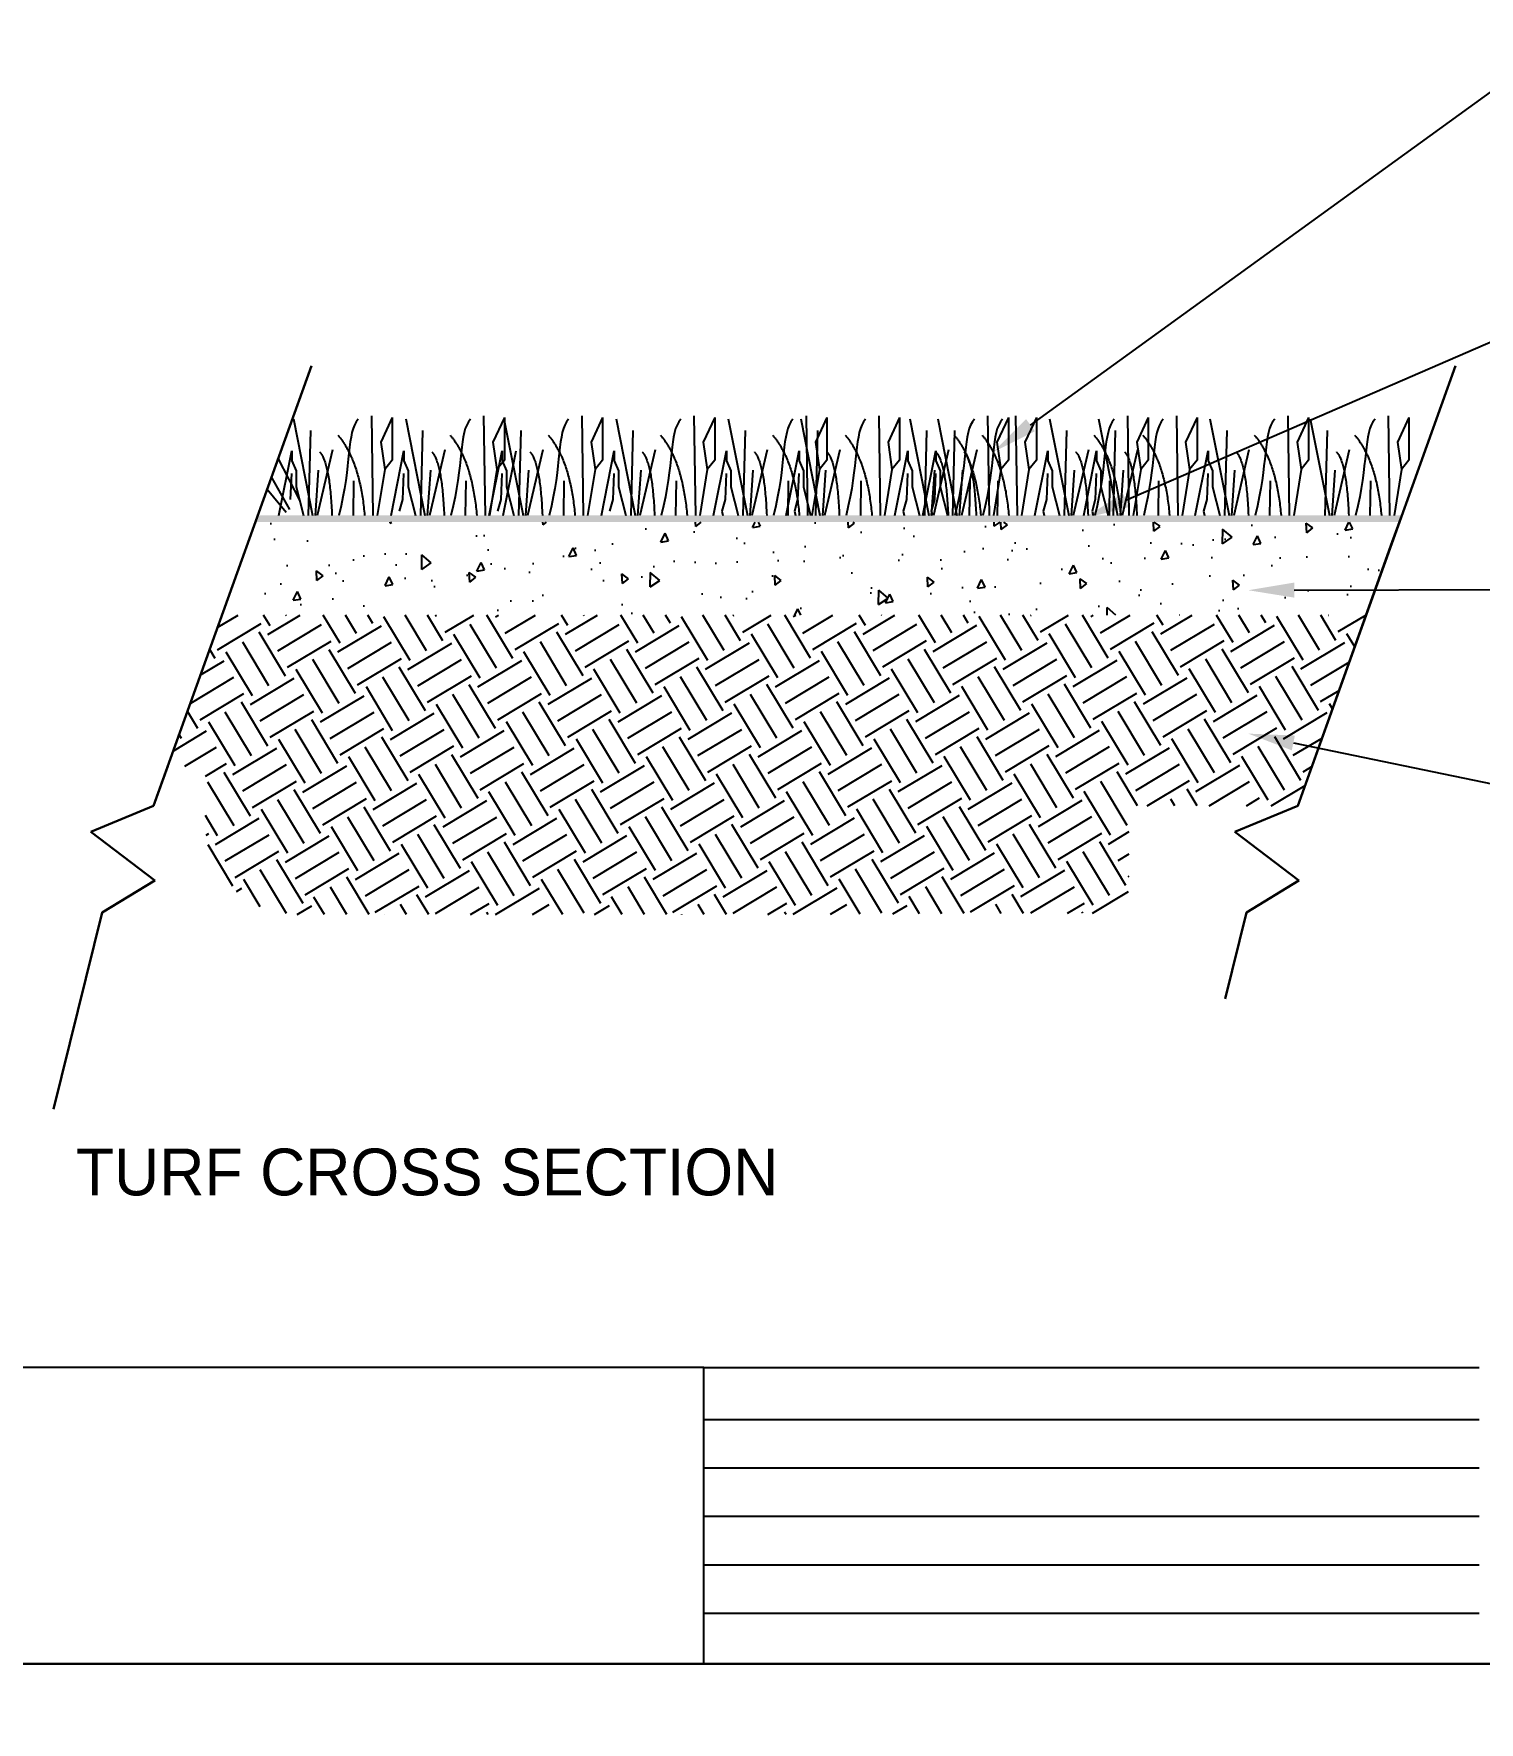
# Model space of a CAD drawing. Header units: inches. Extents: x 42.5 to 68.1, y -21.9 to 0.7.
# Drawn here: x 47.43 to 53.02, y -11.88 to -5.35 of the extents above; entities that cross this region are included whole.
import ezdxf
from ezdxf import colors
from ezdxf.entities.mleader import LeaderData, LeaderLine
from ezdxf.math import Vec2, Vec3

# ---------------------------------------------------------------- set-up
doc = ezdxf.new("R2010")
doc.units = ezdxf.units.IN
doc.header["$LTSCALE"] = 0.25
doc.header["$MEASUREMENT"] = 0
doc.layers.add('detail', color=7, linetype='Continuous')
doc.styles.add('Annotative', font='arial.ttf')
doc.styles.get("Standard").update_dxf_attribs({"font": 'bgothl.ttf'})

msp = doc.modelspace()

# ---------------------------------------------------------------- hatches: boundary and pattern name
at = {"linetype": 'Continuous', "true_color": 0x009a00}
h = msp.add_hatch(color=94, dxfattribs=at)
h.dxf.hatch_style = 1
edge = h.paths.add_edge_path()
edge.add_line((53.772, -10.6263), (56.7865, -10.6263))
edge.add_arc((56.2995, -10.6067), 0.4875, 357.70041, 360.09689)
edge.add_arc((55.8502, -10.6087), 0.9367, 0.17136, 1.42498)
edge.add_arc((55.2792, -37696.9462), 37686.3608, 89.99770817, 90.00229183)
edge.add_line((53.7717, -10.5854), (53.7715, -10.5958))
edge.add_arc((54.4623, -10.6089), 0.6909, 178.91506, 179.74585)
edge.add_arc((54.0583, -10.6078), 0.2868, 179.61175, 183.68849)
edge = h.paths.add_edge_path()
edge.add_line((53.772, -10.9499), (56.7864, -10.9499))
edge.add_arc((56.4656, -10.9318), 0.3214, 356.78408, 360.43122)
edge.add_arc((56.0961, -10.9332), 0.6908, 0.31555, 1.15)
edge.add_line((56.7868, -10.9194), (56.7866, -10.909))
edge.add_line((56.7866, -10.909), (53.7717, -10.909))
edge.add_line((53.7717, -10.909), (53.7715, -10.9194))
edge.add_arc((54.4633, -10.9323), 0.6918, 178.92749, 179.76561)
edge.add_arc((54.0495, -10.9315), 0.2781, 179.59387, 183.7886)
edge = h.paths.add_edge_path()
edge.add_line((53.5344, -11.0973), (53.6714, -11.0973))
edge.add_arc((51.7609, -11.1019), 1.9105, 0.13994, 0.79929)
edge.add_line((53.6713, -11.0753), (53.6712, -11.056))
edge.add_arc((56.0441, -11.0514), 2.3729, 179.5592, 180.11039, ccw=False)
edge.add_arc((51.6411, -11.0176), 2.0303, 359.55992, 360.20507)
edge.add_arc((70.8135, -10.934), 17.1424, 179.99994, 180.25525, ccw=False)
edge.add_arc((19.8669, -10.9337), 33.8042, 359.99966, 360.12892)
edge.add_line((53.6711, -10.8577), (53.671, -10.8191))
edge.add_arc((39.2544, -10.8215), 14.4166, 0.00952, 0.16285)
edge.add_arc((51.7644, -10.7733), 1.9066, 359.78408, 360.38844)
edge.add_arc((54.4354, -10.7584), 0.7645, 179.45356, 180.14936, ccw=False)
edge.add_arc((53.5716, -10.7501), 0.0994, 359.41669, 364.70667)
edge.add_arc((53.6671, -10.7422), 0.00354, 3.82005, 13.44078)
edge.add_arc((53.6696, -10.7416), 0.000968, 14.0293, 25.03766)
edge.add_arc((53.6702, -10.7413), 0.00032, 24.09646, 46.65448)
edge.add_arc((53.6703, -10.7412), 0.000126, 46.9373, 88.10939)
edge.add_arc((53.6703, -10.7412), 0.000166, 91.41588, 124.82383)
edge.add_arc((53.6705, -10.7415), 0.00047, 123.93736, 140.1561)
edge.add_arc((53.6711, -10.742), 0.00122, 139.53617, 147.89032)
edge.add_arc((53.6751, -10.7443), 0.00589, 149.88936, 160.92036)
edge.add_arc((53.6923, -10.7507), 0.0242, 159.86767, 163.70956)
edge.add_arc((53.7593, -10.7594), 0.0915, 170.25792, 173.30175)
edge.add_arc((54.5369, -10.8494), 0.8744, 173.38505, 174.26625)
edge.add_arc((53.2871, -10.7238), 0.3817, 352.01975, 354.24299, ccw=False)
edge.add_arc((53.5419, -10.7592), 0.1245, 348.84268, 351.86772, ccw=False)
edge.add_arc((53.6172, -10.7743), 0.0477, 342.73045, 349.12872, ccw=False)
edge.add_arc((53.6456, -10.783), 0.018, 335.85381, 342.40483, ccw=False)
edge.add_arc((53.6551, -10.7873), 0.00751, 324.06569, 336.2776, ccw=False)
edge.add_arc((54.0777, -10.7271), 0.4215, 187.70797, 188.81927, ccw=False)
edge.add_arc((53.7933, -10.7658), 0.1345, 184.11442, 187.62293, ccw=False)
edge.add_arc((53.7971, -10.7654), 0.1383, 176.16388, 184.17057, ccw=False)
edge.add_arc((53.8155, -10.7667), 0.1567, 172.6539, 176.12484, ccw=False)
edge.add_arc((53.8682, -10.7736), 0.2099, 169.95091, 172.63521, ccw=False)
edge.add_arc((53.86, -10.7706), 0.2013, 167.40564, 170.38095, ccw=False)
edge.add_arc((53.7464, -10.7454), 0.0849, 160.75348, 167.32671, ccw=False)
edge.add_arc((53.7364, -10.7422), 0.0744, 152.54209, 160.48972, ccw=False)
edge.add_arc((53.7655, -10.7577), 0.1073, 145.82675, 152.39174, ccw=False)
edge.add_arc((53.6309, -10.6665), 0.0552, 325.99723, 329.39439)
edge.add_arc((53.662, -10.6847), 0.0192, 329.07952, 335.64405)
edge.add_arc((53.6758, -10.6909), 0.004, 334.04251, 351.97561)
edge.add_arc((53.6791, -10.6914), 0.00072, 353.16167, 380.26184)
edge.add_arc((53.6795, -10.6912), 0.000307, 21.81825, 68.9122)
edge.add_arc((53.6794, -10.6915), 0.000581, 71.56287, 101.572)
edge.add_arc((53.6796, -10.6928), 0.00184, 100.27575, 113.8664)
edge.add_arc((53.6817, -10.6973), 0.00683, 114.43201, 125.52451)
edge.add_arc((53.6957, -10.7168), 0.0308, 125.62459, 133.51683)
edge.add_arc((53.7342, -10.7579), 0.0871, 133.25603, 141.34764)
edge.add_arc((53.7216, -10.7482), 0.0713, 141.08314, 146.33029)
edge.add_arc((53.6931, -10.7295), 0.0372, 146.01326, 154.93749)
edge.add_arc((53.8808, -10.8121), 0.2422, 156.04465, 160.77249)
edge.add_arc((53.9571, -10.8399), 0.3234, 160.58185, 164.22853)
edge.add_arc((53.7544, -10.7825), 0.1128, 164.28545, 169.49618)
edge.add_arc((53.7088, -10.7738), 0.0664, 169.66295, 174.1255)
edge.add_arc((53.6842, -10.7714), 0.0416, 174.02748, 180.72917)
edge.add_arc((53.5532, -10.7726), 0.0894, -1.36523, 0.44688, ccw=False)
edge.add_arc((53.6135, -10.7742), 0.029, 353.04607, 358.98356, ccw=False)
edge.add_arc((53.6347, -10.7768), 0.00768, 344.21474, 352.92523, ccw=False)
edge.add_arc((53.6396, -10.7782), 0.0026, 334.1188, 343.77819, ccw=False)
edge.add_arc((53.641, -10.7789), 0.000981, 315.4856, 334.86757, ccw=False)
edge.add_arc((53.6415, -10.7793), 0.000384, 277.88707, 315.83543, ccw=False)
edge.add_arc((53.6415, -10.7793), 0.000421, 237.10435, 274.24001, ccw=False)
edge.add_arc((53.6419, -10.7786), 0.00123, 218.97396, 237.71546, ccw=False)
edge.add_arc((53.6438, -10.777), 0.00364, 210.36324, 219.76318, ccw=False)
edge.add_arc((53.6451, -10.7762), 0.00522, 187.60134, 211.04034, ccw=False)
edge.add_arc((53.6491, -10.7757), 0.00927, 174.20729, 187.14398, ccw=False)
edge.add_line((53.6399, -10.7748), (53.6401, -10.7726))
edge.add_arc((53.6272, -10.771), 0.013, 352.6718, 362.01088)
edge.add_arc((54.126, -10.7479), 0.4863, 180.32869, 182.6617, ccw=False)
edge.add_arc((53.9326, -10.749), 0.2929, 176.50608, 180.33766, ccw=False)
edge.add_arc((53.8432, -10.7435), 0.2033, 171.07121, 176.51421, ccw=False)
edge.add_arc((53.7944, -10.7359), 0.1539, 163.95847, 171.06888, ccw=False)
edge.add_arc((53.9164, -10.7717), 0.2811, 159.56339, 163.80761, ccw=False)
edge.add_arc((54.0175, -10.8092), 0.3889, 156.62971, 159.57868, ccw=False)
edge.add_arc((53.6727, -10.6606), 0.0135, 148.50868, 155.19984, ccw=False)
edge.add_line((53.6612, -10.6536), (53.6621, -10.6521))
edge.add_arc((53.6538, -10.6469), 0.00981, 328.10544, 336.18904)
edge.add_arc((53.6615, -10.6503), 0.0014, 336.09828, 353.88969)
edge.add_arc((53.6625, -10.6505), 0.000345, 355.21055, 379.18783)
edge.add_arc((53.6627, -10.6504), 0.000179, 20.17705, 58.83539)
edge.add_arc((53.6627, -10.6504), 0.000182, 60.85772, 100.54313)
edge.add_arc((53.6627, -10.6506), 0.000405, 101.02894, 123.3695)
edge.add_arc((53.6635, -10.6517), 0.00171, 124.44117, 140.54886)
edge.add_arc((53.6714, -10.6583), 0.012, 140.46881, 147.68798)
edge.add_line((53.6613, -10.6518), (53.6602, -10.6534))
edge.add_arc((53.6496, -10.6465), 0.0127, 319.53061, 327.04695, ccw=False)
edge.add_arc((53.7325, -10.7165), 0.0958, 139.83939, 143.5532)
edge.add_line((53.6554, -10.6596), (53.6535, -10.6623))
edge.add_line((53.6535, -10.6623), (53.6516, -10.6649))
edge.add_arc((53.7016, -10.7008), 0.0616, 144.31949, 149.27319)
edge.add_arc((53.7702, -10.7405), 0.1409, 149.63597, 152.8693)
edge.add_arc((53.2532, -10.4756), 0.4401, 331.83461, 332.8696, ccw=False)
edge.add_arc((53.772, -10.7544), 0.149, 151.49098, 159.23671)
edge.add_arc((53.8161, -10.7712), 0.1961, 159.23386, 165.12921)
edge.add_arc((53.8951, -10.7922), 0.2779, 165.11795, 169.27648)
edge.add_arc((54.0626, -10.824), 0.4483, 169.26864, 171.81705)
edge.add_arc((53.6645, -10.7658), 0.046, 172.94975, 179.67824)
edge.add_arc((54.1259, -10.7714), 0.5074, 179.34128, 179.99513)
edge.add_arc((53.5756, -10.7717), 0.0429, -5.70953, 0.54836, ccw=False)
edge.add_arc((53.6122, -10.7754), 0.00609, 340.33507, 354.33059, ccw=False)
edge.add_arc((53.6166, -10.777), 0.00142, 319.82548, 339.50983, ccw=False)
edge.add_arc((53.6173, -10.7775), 0.000534, 280.88217, 320.15183, ccw=False)
edge.add_arc((53.6173, -10.7776), 0.000457, 235.92744, 278.77082, ccw=False)
edge.add_arc((53.6177, -10.777), 0.00113, 213.14417, 235.66769, ccw=False)
edge.add_arc((53.6209, -10.775), 0.00498, 196.27322, 212.22605, ccw=False)
edge.add_arc((53.6438, -10.7683), 0.0288, 187.58362, 196.42615, ccw=False)
edge.add_arc((53.7132, -10.7581), 0.099, 182.05635, 188.11752, ccw=False)
edge.add_arc((54.5149, -10.7329), 0.901, 180.64275, 181.8267, ccw=False)
edge.add_arc((54.1488, -10.7365), 0.5349, 178.60611, 180.69804, ccw=False)
edge.add_arc((53.7622, -10.7275), 0.1482, 170.50478, 178.4373, ccw=False)
edge.add_arc((53.779, -10.7304), 0.1653, 163.48776, 170.48026, ccw=False)
edge.add_arc((53.8082, -10.7391), 0.1957, 157.60277, 163.47797, ccw=False)
edge.add_arc((53.8525, -10.7574), 0.2436, 152.88348, 157.60284, ccw=False)
edge.add_arc((55.289, -11.481), 1.8521, 152.9496, 153.21247, ccw=False)
edge.add_arc((53.8686, -10.8375), 0.3033, 139.06065, 139.67646)
edge.add_arc((53.6872, -10.6828), 0.0649, 140.14829, 146.21267)
edge.add_arc((53.7825, -10.748), 0.1804, 145.81856, 148.49255)
edge.add_arc((53.8471, -10.7885), 0.2566, 148.32676, 151.72713)
edge.add_arc((53.7989, -10.7609), 0.2011, 152.14999, 164.72684)
edge.add_arc((53.815, -10.7649), 0.2177, 164.83723, 174.71807)
edge.add_arc((53.8639, -10.7699), 0.2668, 174.62012, 178.11925)
edge.add_arc((53.9661, -10.773), 0.3691, 178.14419, 180.38736)
edge.add_arc((55.0699, -10.7641), 1.473, 180.44689, 180.92841)
edge.add_arc((53.3703, -10.7923), 0.2269, -1.44142, 1.09439, ccw=False)
edge.add_line((53.5971, -10.798), (53.5969, -10.799))
edge.add_arc((53.6721, -10.7657), 0.0823, 196.9643, 203.85834, ccw=False)
edge.add_arc((53.6927, -10.7594), 0.1038, 191.27969, 196.98242, ccw=False)
edge.add_arc((53.7183, -10.7543), 0.1299, 186.55888, 191.29771, ccw=False)
edge.add_arc((53.7479, -10.7508), 0.1597, 182.59294, 186.57437, ccw=False)
edge.add_arc((53.7956, -10.7491), 0.2074, 176.15483, 182.47754, ccw=False)
edge.add_arc((53.8538, -10.7527), 0.2658, 171.25761, 176.22139, ccw=False)
edge.add_arc((53.8815, -10.7567), 0.2938, 166.99906, 171.31017, ccw=False)
edge.add_arc((53.8541, -10.75), 0.2656, 162.74179, 167.06299, ccw=False)
edge.add_arc((53.771, -10.7238), 0.1784, 157.49196, 162.87768, ccw=False)
edge.add_arc((53.6978, -10.6937), 0.0993, 153.41205, 157.33436, ccw=False)
edge.add_arc((53.6575, -10.6734), 0.0541, 147.66196, 153.5493, ccw=False)
edge.add_line((53.6117, -10.6445), (53.6127, -10.6429))
edge.add_arc((53.6084, -10.6401), 0.0052, 326.60295, 337.56329)
edge.add_arc((53.6109, -10.6411), 0.00251, 337.20276, 354.27163)
edge.add_arc((53.6122, -10.6412), 0.0012, 353.99436, 380.95824)
edge.add_arc((53.6125, -10.6411), 0.000849, 22.0981, 55.31556)
edge.add_arc((53.6123, -10.6414), 0.00121, 56.28161, 82.24278)
edge.add_arc((53.6121, -10.6426), 0.00237, 81.94219, 98.63678)
edge.add_arc((53.6127, -10.6458), 0.00571, 99.59935, 118.98246)
edge.add_arc((53.6209, -10.6618), 0.0237, 117.60182, 130.42177)
edge.add_arc((53.6259, -10.6674), 0.0311, 130.7824, 139.63386)
edge.add_arc((53.7057, -10.7348), 0.1356, 139.7477, 141.7459)
edge.add_arc((53.5543, -10.6154), 0.0572, 316.72716, 321.65704, ccw=False)
edge.add_arc((53.6288, -10.6865), 0.0458, 135.81316, 151.58968)
edge.add_arc((53.718, -10.7346), 0.1471, 151.63269, 160.46012)
edge.add_arc((53.7272, -10.7378), 0.1568, 160.49369, 168.76635)
edge.add_arc((53.7474, -10.7418), 0.1774, 168.78526, 176.22834)
edge.add_arc((53.7795, -10.7438), 0.2096, 176.23348, 182.73297)
edge.add_arc((53.5661, -10.7541), 0.00407, -31.12786, 3.06154, ccw=False)
edge.add_arc((53.6965, -10.7323), 0.1292, 187.53068, 190.64783, ccw=False)
edge.add_arc((53.8093, -10.7169), 0.243, 185.29475, 187.6344, ccw=False)
edge.add_arc((53.946, -10.7048), 0.3803, 181.0342, 185.21495, ccw=False)
edge.add_arc((54.0573, -10.7023), 0.4916, 176.77426, 181.09408, ccw=False)
edge.add_arc((54.1095, -10.705), 0.5438, 172.05068, 176.79936, ccw=False)
edge.add_line((53.5709, -10.6298), (53.5716, -10.6266))
edge.add_line((53.5716, -10.6266), (53.5722, -10.6257))
edge.add_arc((53.5705, -10.6246), 0.00201, 326.8779, 336.03279)
edge.add_arc((53.572, -10.6253), 0.000353, 337.99138, 345.89987)
edge.add_arc((53.5722, -10.6254), 0.000128, 345.22549, 361.2171)
edge.add_arc((53.5723, -10.6253), 0.0000424, 0.17576, 34.58499)
edge.add_arc((53.5723, -10.6253), 0.0000322, 38.35536, 80.59261)
edge.add_arc((53.5872, -10.6396), 0.0207, 136.1145, 150.80424)
edge.add_arc((53.6061, -10.6505), 0.0425, 150.47568, 159.20127)
edge.add_arc((53.6399, -10.6636), 0.0787, 159.02998, 164.57513)
edge.add_arc((53.6905, -10.6777), 0.1313, 164.49098, 168.25933)
edge.add_arc((53.7973, -10.6992), 0.2402, 168.43689, 173.11479)
edge.add_arc((53.9955, -10.724), 0.4399, 172.99654, 175.78327)
edge.add_arc((54.2319, -10.742), 0.677, 175.73628, 177.55389)
edge.add_arc((54.5735, -10.7559), 1.0189, 177.59483, 179.62809)
edge.add_line((53.5546, -10.7493), (53.5546, -10.7604))
edge.add_arc((53.4135, -10.7604), 0.1411, -1.50221, 0.02092, ccw=False)
edge.add_arc((53.5214, -10.7635), 0.0331, 353.65091, 358.87103, ccw=False)
edge.add_arc((53.5471, -10.7663), 0.00725, 345.40531, 353.50516, ccw=False)
edge.add_arc((53.552, -10.7676), 0.00222, 335.62847, 344.97739, ccw=False)
edge.add_arc((53.5533, -10.7682), 0.000756, 316.74669, 336.52795, ccw=False)
edge.add_arc((53.5537, -10.7685), 0.00026, 275.62695, 317.35324, ccw=False)
edge.add_arc((53.5537, -10.7685), 0.000302, 232.28255, 270.99278, ccw=False)
edge.add_arc((53.5541, -10.7679), 0.000998, 215.63903, 233.3924, ccw=False)
edge.add_arc((53.5558, -10.7667), 0.00306, 207.88548, 216.47033, ccw=False)
edge.add_arc((53.562, -10.7634), 0.0101, 197.00074, 208.03357, ccw=False)
edge.add_arc((53.5714, -10.7604), 0.02, 190.81183, 197.21651, ccw=False)
edge.add_arc((53.6053, -10.7543), 0.0545, 185.01755, 190.40076, ccw=False)
edge.add_line((53.5511, -10.7591), (53.5506, -10.7537))
edge.add_arc((53.509, -10.7576), 0.0417, 5.36315, 12.15964)
edge.add_arc((53.6699, -10.7232), 0.1228, 188.84891, 192.04649, ccw=False)
edge.add_arc((52.8831, -10.8464), 0.6736, 8.90671, 9.52229)
edge.add_arc((53.4625, -10.7496), 0.0861, 9.77038, 12.83918)
edge.add_arc((53.3254, -10.783), 0.2273, 13.3665, 15.90483)
edge.add_arc((53.2153, -10.8141), 0.3417, 15.86904, 17.61011)
edge.add_arc((53.05, -10.867), 0.5153, 17.65611, 19.8138)
edge.add_arc((53.6836, -10.6412), 0.1574, 196.91961, 198.97326, ccw=False)
edge.add_line((53.533, -10.687), (53.5321, -10.6839))
edge.add_line((53.5321, -10.6839), (53.5311, -10.6811))
edge.add_arc((53.4759, -10.6991), 0.0581, 18.08816, 20.50985)
edge.add_arc((53.5209, -10.6821), 0.00999, 19.47941, 28.4398)
edge.add_arc((53.5285, -10.678), 0.00143, 30.34974, 39.00119)
edge.add_arc((53.5293, -10.6774), 0.000382, 37.59135, 58.97421)
edge.add_arc((53.5294, -10.6771), 0.000119, 60.83235, 84.41196)
edge.add_arc((53.5294, -10.6771), 0.0000785, 85.39339, 116.8181)
edge.add_arc((53.5294, -10.6771), 0.000113, 117.975, 142.85727)
edge.add_arc((53.5295, -10.6772), 0.00025, 142.54657, 157.29428)
edge.add_arc((53.53, -10.6774), 0.000798, 158.2403, 172.07302)
edge.add_arc((53.5347, -10.678), 0.00553, 172.93209, 185.4397)
edge.add_arc((54.0216, -10.654), 0.4929, 182.84664, 183.87475)
edge.add_arc((53.6826, -10.6772), 0.1532, 183.8131, 187.36538)
edge.add_arc((53.1564, -10.748), 0.3778, 4.88872, 7.7836, ccw=False)
edge.add_arc((53.0633, -10.7559), 0.4712, 2.56421, 4.88735, ccw=False)
edge.add_arc((52.9047, -10.763), 0.6299, 0.82095, 2.56408, ccw=False)
edge.add_arc((52.5883, -10.7675), 0.9464, -0.34381, 0.82135, ccw=False)
edge.add_arc((51.6698, -10.7621), 1.8649, 359.06279, 359.65683, ccw=False)
edge.add_line((53.5345, -10.7926), (53.5341, -10.812))
edge.add_arc((55.6623, -10.8479), 2.1284, 179.03307, 179.55813)
edge.add_arc((54.5785, -10.8395), 1.0447, 179.55855, 180.63273)
edge.add_arc((48.7214, -10.9024), 4.8128, 0.15114, 0.61111, ccw=False)
edge.add_arc((43.113, -10.9172), 10.4213, -0.06108, 0.15091, ccw=False)
edge.add_line((53.5342, -10.9283), (53.5342, -10.9668))
edge.add_arc((61.231, -10.9699), 7.6968, 179.97673, 180.2639)
edge.add_arc((48.2449, -11.0311), 5.2894, -0.05843, 0.27892, ccw=False)
edge.add_line((53.5343, -11.0365), (53.5343, -11.0676))
edge.add_line((53.5343, -11.0676), (53.5344, -11.0973))
edge = h.paths.add_edge_path(flags=17)
edge.add_arc((53.6581, -10.6892), 0.011, 261.28549, 277.95409)
edge.add_arc((53.6584, -10.6922), 0.00803, 278.36885, 297.404)
edge.add_arc((53.6578, -10.6912), 0.00919, 297.88299, 313.49732)
edge.add_arc((53.6531, -10.6862), 0.016, 313.57239, 322.73529)
edge.add_arc((53.6257, -10.6653), 0.0505, 322.66425, 325.67462)
edge.add_line((53.6674, -10.6938), (53.6682, -10.6927))
edge.add_line((53.6682, -10.6927), (53.669, -10.6916))
edge.add_arc((53.6849, -10.7035), 0.0198, 135.31247, 143.17907, ccw=False)
edge.add_arc((53.6794, -10.698), 0.0121, 122.18959, 135.23845, ccw=False)
edge.add_arc((51.5232, -10.6835), 2.1497, 359.88709, 360.46165)
edge.add_line((53.6729, -10.6662), (53.6727, -10.645))
edge.add_arc((53.7088, -10.6723), 0.0453, 142.88433, 151.88454)
edge.add_arc((53.7158, -10.676), 0.0532, 151.95154, 159.33853)
edge.add_arc((53.7356, -10.6834), 0.0743, 159.36803, 164.59411)
edge.add_arc((53.794, -10.6995), 0.1349, 164.59973, 167.48041)
edge.add_line((53.6623, -10.6703), (53.6609, -10.6769))
edge.add_arc((53.4491, -10.6319), 0.2165, 346.19564, 348.00203, ccw=False)
edge.add_arc((53.5665, -10.6608), 0.0956, 342.08335, 346.19125, ccw=False)
edge.add_arc((53.5973, -10.6707), 0.0632, 335.77696, 342.06439, ccw=False)
edge.add_arc((53.6619, -10.7), 0.00771, 154.24487, 163.77751)
edge.add_arc((53.6566, -10.6985), 0.00215, 162.58463, 190.136)
edge.add_arc((53.6556, -10.6986), 0.00123, 192.99761, 238.59026)
edge.add_arc((53.6567, -10.6967), 0.00338, 239.84713, 265.03444)
at = {"layer": 'detail'}
h = msp.add_hatch(dxfattribs=at)
h.set_pattern_fill('AR-CONC', color=251, scale=0.05, angle=43)
h.set_pattern_definition([(93, (0, 0), (0.2836839, 0.2216381), [0.0375, -0.4125]), (38, (0, 0), (-0.307235, 0.2277452), [0.03, -0.33]), (143.45144, (0.02364, 0.01847), (-0.0235512, 0.4493833), [0.03187, -0.350571]), (89.1842, (-0.0682, 0.07314), (0.4467074, 0.303402), [0.05625, -0.61875]), (139.6356, (-0.031, 0.0984), (0.0096106, 0.6749316), [0.047805, -0.525857]), (34.1842, (-0.0682, 0.07314), (0.0096106, 0.6749316), [0.045, -0.495]), (64, (-0.01458, 0.08895), (0.3555678, 0.0563164), [0.0375, -0.4125]), (9, (-0.0146, 0.08895), (-0.1583008, 0.348141), [0.03, -0.33]), (114.45144, (0.01505, 0.09364), (0.197267, 0.4044573), [0.03187, -0.350571]), (80.5, (0, 0), (-0.10906995, 0.12587808), [0, -0.326, 0, -0.335, 0, -0.33125]), (50.5, (0, 0), (-0.03829563, 0.2339337), [0, -0.191, 0, -0.3185, 0, -0.12625]), (10.5, (-0.08155, -0.07604), (0.2028977, 0.17378522), [0, -0.125, 0, -0.39, 0, -0.5175]), (0.5, (-0.11811, -0.11014), (0.179122, 0.2354721), [0, -0.1625, 0, -0.259, 0, -0.3675])])
h.paths.add_polyline_path([(52.6856, -7.3138), (52.7133, -7.2367), (48.2867, -7.2367), (48.1577, -7.5966), (52.5843, -7.5966)])
h = msp.add_hatch(dxfattribs=at)
h.set_pattern_fill('ANSI33', color=252, scale=0.069, angle=135)
h.paths.add_polyline_path([(52.7225, -7.2108), (48.296, -7.2108), (48.2867, -7.2367), (52.7133, -7.2367)])
h = msp.add_hatch(dxfattribs=at)
h.set_pattern_fill('EARTH', color=24, scale=0.79, angle=31)
h.set_pattern_definition([(31, (18.67489, -11.6114), (0.0675705, 0.2710106), [0.1975, -0.1975]), (31, (18.63674, -11.54792), (0.0675705, 0.2710106), [0.1975, -0.1975]), (31, (18.5986, -11.48444), (0.0675705, 0.2710106), [0.1975, -0.1975]), (121, (18.60705, -11.45056), (-0.2710106, 0.0675705), [0.1975, -0.1975]), (121, (18.67053, -11.41242), (-0.2710106, 0.0675705), [0.1975, -0.1975]), (121, (18.73401, -11.37427), (-0.2710106, 0.0675705), [0.1975, -0.1975])])
h.paths.add_polyline_path([(48.1585, -7.5966), (47.9506, -8.1815), (48.0937, -8.1815), (48.0937, -8.4002, 0.414214), (48.4494, -8.7559), (50.1634, -8.7559), (50.2725, -8.7559), (51.6647, -8.7492), (51.6647, -8.6905, -0.031005), (51.6674, -8.6465), (51.6674, -8.3347), (52.3197, -8.3347), (52.5602, -7.6635), (52.5841, -7.5966)])

# ---------------------------------------------------------------- linework, layer by layer
at = {"color": 7, "lineweight": 30}
for p, q in [((47.8931, -8.3347), (48.5035, -6.6319)), ((52.3197, -8.3347), (52.9301, -6.6319)), ((47.8931, -8.3347), (47.65, -8.4355)), ((52.3197, -8.3347), (52.0765, -8.4355)), ((47.65, -8.4355), (47.8975, -8.6235)), ((52.0765, -8.4355), (52.3241, -8.6235)), ((47.8975, -8.6235), (47.6945, -8.7472)), ((52.3241, -8.6235), (52.1211, -8.7472)), ((47.6945, -8.7472), (47.5064, -9.5091)), ((52.1211, -8.7472), (52.0384, -9.0818))]:
    msp.add_line(p, q, dxfattribs=at)
at = {"color": 92}
for p, q in [((48.4346, -6.8369), (48.5084, -7.2108)), ((48.736, -6.8258), (48.7416, -7.2108)), ((48.8162, -6.8327), (48.772, -6.9281)), ((48.8162, -6.8327), (48.8162, -6.8811)), ((48.8686, -6.8369), (48.9424, -7.2108)), ((49.17, -6.8258), (49.1756, -7.2108)), ((49.2502, -6.8327), (49.206, -6.9281)), ((49.2484, -6.8369), (49.3223, -7.2108)), ((49.2502, -6.8327), (49.2502, -6.8811)), ((49.5498, -6.8258), (49.5554, -7.2108)), ((49.63, -6.8327), (49.5858, -6.9281)), ((49.63, -6.8327), (49.63, -6.8811)), ((49.6824, -6.8369), (49.7562, -7.2108)), ((49.9838, -6.8258), (49.9894, -7.2108)), ((50.064, -6.8327), (50.0198, -6.9281)), ((50.064, -6.8327), (50.064, -6.8811)), ((50.1164, -6.8369), (50.1902, -7.2108)), ((50.3972, -6.8369), (50.471, -7.2108)), ((50.4178, -6.8258), (50.4234, -7.2108)), ((50.498, -6.8327), (50.4538, -6.9281)), ((50.498, -6.8327), (50.498, -6.8811)), ((50.6986, -6.8258), (50.7042, -7.2108)), ((50.7788, -6.8327), (50.7346, -6.9281)), ((50.7788, -6.8327), (50.7788, -6.8811)), ((50.8184, -6.8369), (50.8923, -7.2108)), ((50.9268, -6.8369), (51.0007, -7.2108)), ((51.1198, -6.8258), (51.1254, -7.2108)), ((51.2, -6.8327), (51.1558, -6.9281)), ((51.2, -6.8327), (51.2, -6.8811)), ((51.2283, -6.8258), (51.2338, -7.2108)), ((51.3085, -6.8327), (51.2642, -6.9281)), ((51.3085, -6.8327), (51.3085, -6.8811)), ((51.3596, -6.8369), (51.4335, -7.2108)), ((51.5486, -6.8369), (51.6225, -7.2108)), ((51.6611, -6.8258), (51.6666, -7.2108)), ((51.7413, -6.8327), (51.697, -6.9281)), ((51.7413, -6.8327), (51.7413, -6.8811)), ((51.8501, -6.8258), (51.8556, -7.2108)), ((51.9303, -6.8327), (51.886, -6.9281)), ((51.9303, -6.8327), (51.9303, -6.8811)), ((51.9801, -6.8369), (52.054, -7.2108)), ((52.2816, -6.8258), (52.2871, -7.2108)), ((52.3618, -6.8327), (52.3175, -6.9281)), ((52.3618, -6.8327), (52.3618, -6.8811)), ((52.3683, -6.8369), (52.4422, -7.2108)), ((52.6697, -6.8258), (52.6753, -7.2108)), ((52.7499, -6.8327), (52.7057, -6.9281)), ((52.7499, -6.8327), (52.7499, -6.8811)), ((48.4996, -6.8825), (48.4914, -7.2108)), ((48.8162, -6.8811), (48.8162, -6.9972)), ((48.9336, -6.8825), (48.9253, -7.2108)), ((49.2502, -6.8811), (49.2502, -6.9972)), ((49.3134, -6.8825), (49.3052, -7.2108)), ((49.63, -6.8811), (49.63, -6.9972)), ((49.7474, -6.8825), (49.7392, -7.2108)), ((50.064, -6.8811), (50.064, -6.9972)), ((50.1814, -6.8825), (50.1732, -7.2108)), ((50.4622, -6.8825), (50.454, -7.2108)), ((50.498, -6.8811), (50.498, -6.9972)), ((50.7788, -6.8811), (50.7788, -6.9972)), ((50.8834, -6.8825), (50.8752, -7.2108)), ((50.9918, -6.8825), (50.9836, -7.2108)), ((51.2, -6.8811), (51.2, -6.9972)), ((51.3085, -6.8811), (51.3085, -6.9972)), ((51.4246, -6.8825), (51.4164, -7.2108)), ((51.6136, -6.8825), (51.6054, -7.2108)), ((51.7413, -6.8811), (51.7413, -6.9972)), ((51.9303, -6.8811), (51.9303, -6.9972)), ((52.0451, -6.8825), (52.0369, -7.2108)), ((52.3618, -6.8811), (52.3618, -6.9972)), ((52.4333, -6.8825), (52.4251, -7.2108)), ((52.7499, -6.8811), (52.7499, -6.9972)), ((48.4601, -7.1548), (48.3752, -6.9899)), ((48.3776, -7.2108), (48.4277, -6.9612)), ((48.4277, -6.9612), (48.4277, -6.9999)), ((48.5853, -6.9571), (48.5263, -7.2108)), ((48.772, -6.9281), (48.7872, -7.0331)), ((48.8116, -7.2108), (48.8617, -6.9612)), ((48.8617, -6.9612), (48.8617, -6.9999)), ((49.0193, -6.9571), (48.9603, -7.2108)), ((49.1914, -7.2108), (49.2415, -6.9612)), ((49.206, -6.9281), (49.2212, -7.0331)), ((49.2415, -6.9612), (49.2415, -6.9999)), ((49.2456, -7.2108), (49.2957, -6.9612)), ((49.3991, -6.9571), (49.3401, -7.2108)), ((49.5858, -6.9281), (49.601, -7.0331)), ((49.6254, -7.2108), (49.6755, -6.9612)), ((49.6755, -6.9612), (49.6755, -6.9999)), ((49.8331, -6.9571), (49.7741, -7.2108)), ((50.0198, -6.9281), (50.035, -7.0331)), ((50.0594, -7.2108), (50.1095, -6.9612)), ((50.1095, -6.9612), (50.1095, -6.9999)), ((50.2671, -6.9571), (50.2081, -7.2108)), ((50.3402, -7.2108), (50.3903, -6.9612)), ((50.3903, -6.9612), (50.3903, -6.9999)), ((50.4538, -6.9281), (50.469, -7.0331)), ((50.5479, -6.9571), (50.4889, -7.2108)), ((50.7346, -6.9281), (50.7498, -7.0331)), ((50.7614, -7.2108), (50.8115, -6.9612)), ((50.8115, -6.9612), (50.8115, -6.9999)), ((50.8698, -7.2108), (50.9199, -6.9612)), ((50.9691, -6.9571), (50.9101, -7.2108)), ((50.9199, -6.9612), (50.9199, -6.9999)), ((51.0776, -6.9571), (51.0185, -7.2108)), ((51.1558, -6.9281), (51.171, -7.0331)), ((51.2642, -6.9281), (51.2794, -7.0331)), ((51.3026, -7.2108), (51.3527, -6.9612)), ((51.3527, -6.9612), (51.3527, -6.9999)), ((51.5104, -6.9571), (51.4513, -7.2108)), ((51.4916, -7.2108), (51.5417, -6.9612)), ((51.5417, -6.9612), (51.5417, -6.9999)), ((51.6994, -6.9571), (51.6403, -7.2108)), ((51.697, -6.9281), (51.7123, -7.0331)), ((51.886, -6.9281), (51.9012, -7.0331)), ((51.9231, -7.2108), (51.9732, -6.9612)), ((51.9732, -6.9612), (51.9732, -6.9999)), ((52.1309, -6.9571), (52.0718, -7.2108)), ((52.3175, -6.9281), (52.3327, -7.0331)), ((52.519, -6.9571), (52.46, -7.2108)), ((52.7057, -6.9281), (52.7209, -7.0331)), ((48.4263, -7.0483), (48.4221, -7.1492)), ((48.4277, -6.9999), (48.4443, -7.0386)), ((48.4443, -7.0386), (48.4443, -7.1008)), ((48.53, -7.0359), (48.518, -7.2108)), ((48.7872, -7.0331), (48.7584, -7.2108)), ((48.8162, -6.9972), (48.7872, -7.0331)), ((48.8603, -7.0483), (48.8561, -7.1492)), ((48.8617, -6.9999), (48.8783, -7.0386)), ((48.8783, -7.0386), (48.8783, -7.1008)), ((48.964, -7.0359), (48.952, -7.2108)), ((49.2212, -7.0331), (49.1924, -7.2108)), ((49.2502, -6.9972), (49.2212, -7.0331)), ((49.2401, -7.0483), (49.236, -7.1492)), ((49.2415, -6.9999), (49.2581, -7.0386)), ((49.2581, -7.0386), (49.2581, -7.1008)), ((49.3438, -7.0359), (49.3318, -7.2108)), ((49.601, -7.0331), (49.5723, -7.2108)), ((49.63, -6.9972), (49.601, -7.0331)), ((49.6741, -7.0483), (49.6699, -7.1492)), ((49.6755, -6.9999), (49.6921, -7.0386)), ((49.6921, -7.0386), (49.6921, -7.1008)), ((49.7778, -7.0359), (49.7658, -7.2108)), ((50.035, -7.0331), (50.0062, -7.2108)), ((50.064, -6.9972), (50.035, -7.0331)), ((50.1081, -7.0483), (50.1039, -7.1492)), ((50.1095, -6.9999), (50.1261, -7.0386)), ((50.1261, -7.0386), (50.1261, -7.1008)), ((50.2118, -7.0359), (50.1998, -7.2108)), ((50.3889, -7.0483), (50.3847, -7.1492)), ((50.3903, -6.9999), (50.4069, -7.0386)), ((50.4069, -7.0386), (50.4069, -7.1008)), ((50.469, -7.0331), (50.4402, -7.2108)), ((50.498, -6.9972), (50.469, -7.0331)), ((50.4926, -7.0359), (50.4806, -7.2108)), ((50.7498, -7.0331), (50.721, -7.2108)), ((50.7788, -6.9972), (50.7498, -7.0331)), ((50.8101, -7.0483), (50.806, -7.1492)), ((50.8115, -6.9999), (50.8281, -7.0386)), ((50.8281, -7.0386), (50.8281, -7.1008)), ((50.9138, -7.0359), (50.9019, -7.2108)), ((50.9185, -7.0483), (50.9144, -7.1492)), ((50.9199, -6.9999), (50.9365, -7.0386)), ((50.9365, -7.0386), (50.9365, -7.1008)), ((51.0222, -7.0359), (51.0103, -7.2108)), ((51.171, -7.0331), (51.1423, -7.2108)), ((51.2, -6.9972), (51.171, -7.0331)), ((51.2794, -7.0331), (51.2507, -7.2108)), ((51.3085, -6.9972), (51.2794, -7.0331)), ((51.3514, -7.0483), (51.3472, -7.1492)), ((51.3527, -6.9999), (51.3693, -7.0386)), ((51.3693, -7.0386), (51.3693, -7.1008)), ((51.4551, -7.0359), (51.4431, -7.2108)), ((51.5404, -7.0483), (51.5362, -7.1492)), ((51.5417, -6.9999), (51.5583, -7.0386)), ((51.5583, -7.0386), (51.5583, -7.1008)), ((51.6441, -7.0359), (51.6321, -7.2108)), ((51.7123, -7.0331), (51.6835, -7.2108)), ((51.7413, -6.9972), (51.7123, -7.0331)), ((51.9012, -7.0331), (51.8725, -7.2108)), ((51.9303, -6.9972), (51.9012, -7.0331)), ((51.9718, -7.0483), (51.9677, -7.1492)), ((51.9732, -6.9999), (51.9898, -7.0386)), ((51.9898, -7.0386), (51.9898, -7.1008)), ((52.0756, -7.0359), (52.0636, -7.2108)), ((52.3327, -7.0331), (52.304, -7.2108)), ((52.3618, -6.9972), (52.3327, -7.0331)), ((52.4637, -7.0359), (52.4518, -7.2108)), ((52.7209, -7.0331), (52.6922, -7.2108)), ((52.7499, -6.9972), (52.7209, -7.0331)), ((48.3323, -7.1095), (48.4054, -7.1984)), ((48.3487, -7.0639), (48.4186, -7.1879)), ((48.4443, -7.1008), (48.4726, -7.2108)), ((48.6669, -7.0773), (48.6651, -7.2108)), ((48.8783, -7.1008), (48.9066, -7.2108)), ((49.1009, -7.0773), (49.0991, -7.2108)), ((49.2581, -7.1008), (49.2865, -7.2108)), ((49.4807, -7.0773), (49.479, -7.2108)), ((49.6921, -7.1008), (49.7204, -7.2108)), ((49.9147, -7.0773), (49.9129, -7.2108)), ((50.1261, -7.1008), (50.1544, -7.2108)), ((50.3487, -7.0773), (50.3469, -7.2108)), ((50.4069, -7.1008), (50.4352, -7.2108)), ((50.6295, -7.0773), (50.6277, -7.2108)), ((50.8281, -7.1008), (50.8565, -7.2108)), ((50.9365, -7.1008), (50.9649, -7.2108)), ((51.0507, -7.0773), (51.049, -7.2108)), ((51.1591, -7.0773), (51.1574, -7.2108)), ((51.3693, -7.1008), (51.3977, -7.2108)), ((51.5583, -7.1008), (51.5867, -7.2108)), ((51.592, -7.0773), (51.5902, -7.2108)), ((51.781, -7.0773), (51.7792, -7.2108)), ((51.9898, -7.1008), (52.0182, -7.2108)), ((52.2124, -7.0773), (52.2107, -7.2108)), ((52.6006, -7.0773), (52.5989, -7.2108)), ((48.8561, -7.1492), (48.8437, -7.1948)), ((49.236, -7.1492), (49.2235, -7.1948)), ((49.6699, -7.1492), (49.6575, -7.1948)), ((50.1039, -7.1492), (50.0915, -7.1948)), ((50.3847, -7.1492), (50.3723, -7.1948)), ((50.806, -7.1492), (50.7935, -7.1948)), ((50.9144, -7.1492), (50.9019, -7.1948)), ((51.3472, -7.1492), (51.3348, -7.1948)), ((51.5362, -7.1492), (51.5238, -7.1948)), ((51.9677, -7.1492), (51.9553, -7.1948)), ((50.0915, -7.1948), (50.0955, -7.2108)), ((50.3723, -7.1948), (50.3763, -7.2108)), ((50.7935, -7.1948), (50.7975, -7.2108)), ((50.9019, -7.1948), (50.906, -7.2108)), ((51.3348, -7.1948), (51.3388, -7.2108)), ((51.5238, -7.1948), (51.5278, -7.2108)), ((51.9553, -7.1948), (51.9593, -7.2108))]:
    msp.add_line(p, q, dxfattribs=at)
at = {"color": 7}
for p, q in [((52.6856, -7.3138), (52.7225, -7.2108)), ((52.3197, -8.3347), (52.6856, -7.3138)), ((47.9481, -8.1815), (47.8931, -8.3347)), ((47.8931, -8.3347), (47.65, -8.4355)), ((52.3197, -8.3347), (52.0765, -8.4355)), ((47.65, -8.4355), (47.8975, -8.6235)), ((52.0765, -8.4355), (52.3241, -8.6235)), ((47.8975, -8.6235), (47.6945, -8.7472)), ((52.3241, -8.6235), (52.1211, -8.7472)), ((47.6945, -8.7472), (47.5064, -9.5091)), ((52.1211, -8.7472), (52.0384, -9.0818))]:
    msp.add_line(p, q, dxfattribs=at)
at = {"lineweight": 30}
msp.add_lwpolyline([(56.87, -3.4282), (46.1735, -3.4282), (46.1735, -11.6555), (56.87, -11.6555)], close=True, dxfattribs=at)
at = {"color": 92}
for points, degree in [([(48.6849, -6.8383), (48.6383, -6.8911), (48.6605, -7.0114), (48.6096, -7.2108)], 3), ([(49.1189, -6.8383), (49.0723, -6.8911), (49.0944, -7.0114), (49.0435, -7.2108)], 3), ([(49.4987, -6.8383), (49.4521, -6.8911), (49.4743, -7.0114), (49.4234, -7.2108)], 3), ([(49.9327, -6.8383), (49.8861, -6.8911), (49.9083, -7.0114), (49.8574, -7.2108)], 3), ([(50.3667, -6.8383), (50.3201, -6.8911), (50.3422, -7.0114), (50.2913, -7.2108)], 3), ([(50.6475, -6.8383), (50.6009, -6.8911), (50.6231, -7.0114), (50.5722, -7.2108)], 3), ([(51.0687, -6.8383), (51.0221, -6.8911), (51.0443, -7.0114), (50.9934, -7.2108)], 3), ([(51.1771, -6.8383), (51.1305, -6.8911), (51.1527, -7.0114), (51.1018, -7.2108)], 3), ([(51.6099, -6.8383), (51.5634, -6.8911), (51.5855, -7.0114), (51.5346, -7.2108)], 3), ([(51.7989, -6.8383), (51.7524, -6.8911), (51.7745, -7.0114), (51.7236, -7.2108)], 3), ([(52.2304, -6.8383), (52.1838, -6.8911), (52.206, -7.0114), (52.1551, -7.2108)], 3), ([(52.6186, -6.8383), (52.572, -6.8911), (52.5942, -7.0114), (52.5433, -7.2108)], 3), ([(48.606, -6.9004), (48.6912, -6.9996), (48.7094, -7.2108)], 2), ([(49.04, -6.9004), (49.1252, -6.9996), (49.1434, -7.2108)], 2), ([(49.4199, -6.9004), (49.505, -6.9996), (49.5233, -7.2108)], 2), ([(49.8539, -6.9004), (49.939, -6.9996), (49.9572, -7.2108)], 2), ([(50.2878, -6.9004), (50.373, -6.9996), (50.3912, -7.2108)], 2), ([(50.5687, -6.9004), (50.6538, -6.9996), (50.672, -7.2108)], 2), ([(50.9899, -6.9004), (51.075, -6.9996), (51.0933, -7.2108)], 2), ([(51.0983, -6.9004), (51.1835, -6.9996), (51.2017, -7.2108)], 2), ([(51.5311, -6.9004), (51.6163, -6.9996), (51.6345, -7.2108)], 2), ([(51.7201, -6.9004), (51.8053, -6.9996), (51.8235, -7.2108)], 2), ([(52.1516, -6.9004), (52.2368, -6.9996), (52.255, -7.2108)], 2), ([(52.5398, -6.9004), (52.6249, -6.9996), (52.6432, -7.2108)], 2), ([(48.5355, -6.9654), (48.5746, -7.0056), (48.5833, -7.2108)], 2), ([(48.9695, -6.9654), (49.0086, -7.0056), (49.0172, -7.2108)], 2), ([(49.3493, -6.9654), (49.3884, -7.0056), (49.3971, -7.2108)], 2), ([(49.7833, -6.9654), (49.8224, -7.0056), (49.8311, -7.2108)], 2), ([(50.2173, -6.9654), (50.2564, -7.0056), (50.265, -7.2108)], 2), ([(50.4981, -6.9654), (50.5372, -7.0056), (50.5459, -7.2108)], 2), ([(50.9193, -6.9654), (50.9584, -7.0056), (50.9671, -7.2108)], 2), ([(51.0278, -6.9654), (51.0668, -7.0056), (51.0755, -7.2108)], 2), ([(51.4606, -6.9654), (51.4996, -7.0056), (51.5083, -7.2108)], 2), ([(51.6496, -6.9654), (51.6886, -7.0056), (51.6973, -7.2108)], 2), ([(52.0811, -6.9654), (52.1201, -7.0056), (52.1288, -7.2108)], 2), ([(52.4692, -6.9654), (52.5083, -7.0056), (52.517, -7.2108)], 2)]:
    msp.add_open_spline(points, degree=degree, dxfattribs=at)
at = {"layer": 'detail', "color": 7}
for p, q in [((50.0218, -10.5085), (53.0218, -10.5085)), ((50.0218, -10.7094), (53.0218, -10.7094)), ((50.0218, -10.8969), (53.0218, -10.8969)), ((50.0218, -11.0844), (53.0218, -11.0844)), ((50.0218, -11.2719), (53.0218, -11.2719)), ((50.0218, -11.4594), (53.0218, -11.4594))]:
    msp.add_line(p, q, dxfattribs=at)
at = {"layer": 'detail', "color": 7, "linetype": 'Continuous'}
msp.add_lwpolyline([(46.1735, -11.6555), (56.87, -11.6555), (56.87, -3.4282), (46.1735, -3.4282)], close=True, dxfattribs=at)
at = {"layer": 'detail', "color": 7}
msp.add_lwpolyline([(46.1735, -11.6555), (50.0218, -11.6555), (50.0218, -10.5085), (46.1735, -10.5085)], close=True, dxfattribs=at)

# ---------------------------------------------------------------- texts
at = {"color": 7, "insert": (47.5922, -9.6615), "char_height": 0.181107, "attachment_point": 1}
msp.add_mtext_dynamic_manual_height_columns('TURF CROSS SECTION', width=5.17379, gutter_width=0.209, heights=[0], dxfattribs=at)

# ---------------------------------------------------------------- leaders
at = {"color": 7}
ml = msp.add_multileader_mtext('Standard', dxfattribs=at)
ml.set_content('SYNTHETIC TURF SYSTEM', color=7, style='Annotative')
ml.set_leader_properties()
ml.build(insert=Vec2(0, 0))
ml.multileader.update_dxf_attribs({"dogleg_length": 0.36, "arrow_head_size": 0.1779})
ctx = ml.context
ctx.base_point, ctx.char_height, ctx.arrow_head_size, ctx.landing_gap_size, ctx.plane_origin = Vec3(53.1388, -5.5351), 0.118585, 0.1779, 0.00534, Vec3(51.1415, -6.9661)
notes = []
notes.append((ctx, [(0, (1, 1, 0), (53.1174, -5.5351), (1, 0), 0.0213, [(0, [(51.1415, -6.9661)], 0, [])])]))
ctx.mtext.insert, ctx.mtext.flow_direction = Vec3(53.1441, -5.4748), 5
ml = msp.add_multileader_mtext('Standard', dxfattribs=at)
ml.set_content('FULLY GLUE DOWN TO\\PCONCRETE BASE', color=7, style='Annotative')
ml.set_leader_properties()
ml.build(insert=Vec2(0, 0))
ml.multileader.update_dxf_attribs({"dogleg_length": 0.36, "arrow_head_size": 0.1779})
ctx = ml.context
ctx.base_point, ctx.char_height, ctx.arrow_head_size, ctx.landing_gap_size, ctx.plane_origin = Vec3(53.1362, -6.5189), 0.118585, 0.1779, 0.00534, Vec3(51.9629, -7.269)
notes.append((ctx, [(0, (1, 1, 0), (53.1149, -6.5189), (1, 0), 0.0213, [(0, [(51.4916, -7.223)], 0, [])])]))
ctx.mtext.insert, ctx.mtext.flow_direction = Vec3(53.1416, -6.4586), 5
ml = msp.add_multileader_mtext('Standard', dxfattribs=at)
ml.set_content('CONCRETE BASE', color=7, style='Annotative')
ml.set_leader_properties()
ml.build(insert=Vec2(0, 0))
ml.multileader.update_dxf_attribs({"dogleg_length": 0.36, "arrow_head_size": 0.1779})
ctx = ml.context
ctx.base_point, ctx.char_height, ctx.arrow_head_size, ctx.landing_gap_size, ctx.plane_origin = Vec3(53.1354, -7.4973), 0.118585, 0.1779, 0.00534, Vec3(52.1284, -7.5007)
notes.append((ctx, [(0, (1, 1, 0), (53.1141, -7.4973), (1, 0), 0.0213, [(0, [(52.1284, -7.5007)], 0, [])])]))
ctx.mtext.insert, ctx.mtext.flow_direction = Vec3(53.1407, -7.437), 5
ml = msp.add_multileader_mtext('Standard', dxfattribs=at)
ml.set_content('COMPACTED SUBGRADE', color=7, style='Annotative')
ml.set_leader_properties()
ml.build(insert=Vec2(0, 0))
ml.multileader.update_dxf_attribs({"dogleg_length": 0.36, "arrow_head_size": 0.1779})
ctx = ml.context
ctx.base_point, ctx.char_height, ctx.arrow_head_size, ctx.landing_gap_size, ctx.plane_origin = Vec3(53.1354, -8.2595), 0.118585, 0.1779, 0.00534, Vec3(52.1284, -9.357)
notes.append((ctx, [(0, (1, 1, 0), (53.1141, -8.2595), (1, 0), 0.0213, [(0, [(52.1284, -8.0556)], 0, [])])]))
ctx.mtext.insert, ctx.mtext.flow_direction = Vec3(53.1407, -8.1992), 5
for ctx, leaders in notes:
    for number, flags, end, landing, length, lines in leaders:
        leader = LeaderData()
        leader.index, (leader.has_last_leader_line, leader.has_dogleg_vector, leader.attachment_direction) = number, flags
        leader.last_leader_point, leader.dogleg_vector, leader.dogleg_length = Vec3(end), Vec3(landing), length
        for number, points, colour, breaks in lines:
            line = LeaderLine()
            line.index, line.vertices, line.color, line.breaks = number, Vec3.list(points), colors.encode_raw_color(colour), breaks
            leader.lines.append(line)
        ctx.leaders.append(leader)

doc.saveas('drawing.dxf')
